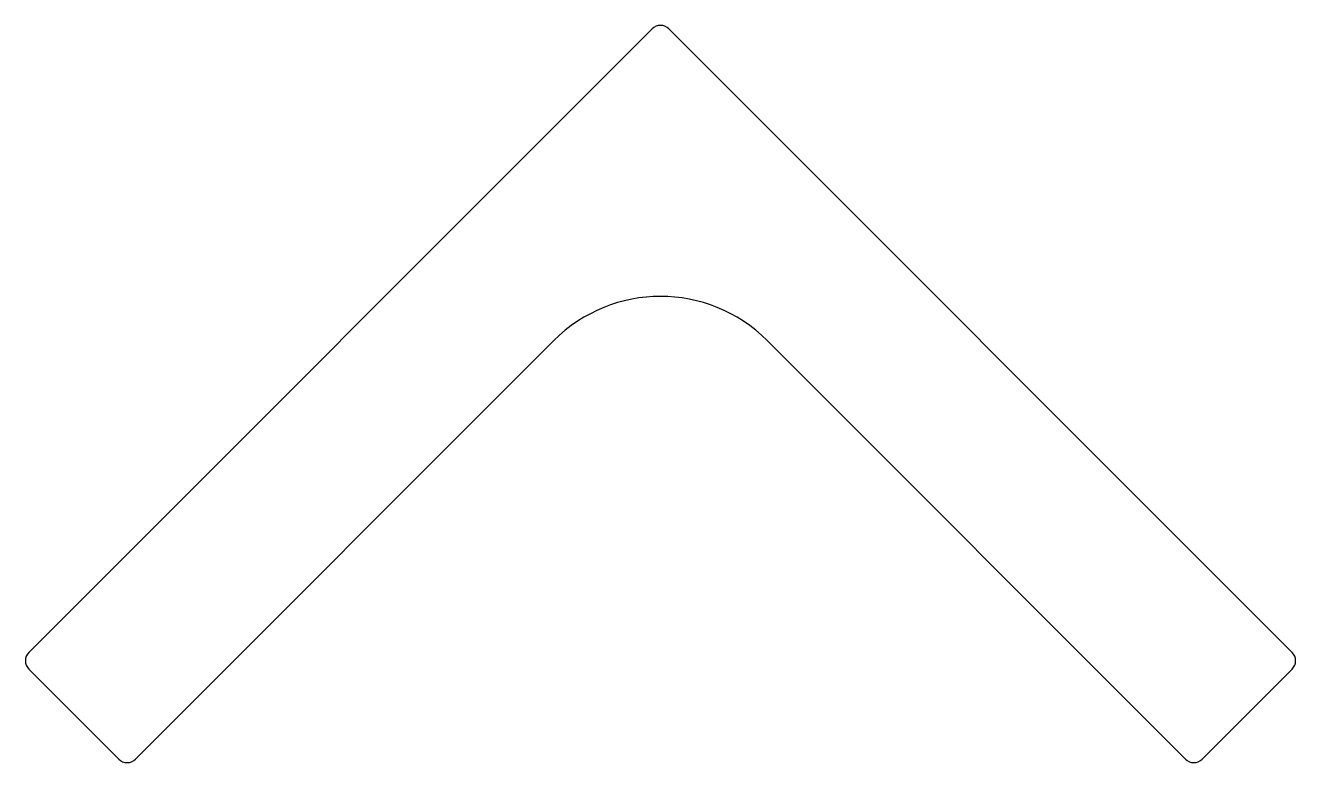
# Model space of a CAD drawing. Extents: x -13.4 to 13.4, y 4.7 to 20.2.
import ezdxf

# ---------------------------------------------------------------- set-up
doc = ezdxf.new("R2010")
doc.units = 0
doc.layers.get('0').update_dxf_attribs({"linetype": 'CONTINUOUS'})

msp = doc.modelspace()

# ---------------------------------------------------------------- linework, layer by layer
for p, q in [((-0.193, 20.172), (-13.31, 7.056)), ((13.277, 7.056), (0.16, 20.172)), ((-11.065, 4.81), (-2.261, 13.614)), ((2.229, 13.614), (11.032, 4.81)), ((-13.31, 6.702), (-11.418, 4.81)), ((11.386, 4.81), (13.277, 6.702))]:
    msp.add_line(p, q)
for centre, radius, start, end in [((-0.016, 19.996), 0.25, 45, 135), ((-0.016, 11.369), 3.175, 45, 135), ((-13.133, 6.879), 0.25, 135, 225), ((13.101, 6.879), 0.25, 315, 45), ((-11.242, 4.987), 0.25, 225, 315), ((11.209, 4.987), 0.25, 225, 315)]:
    msp.add_arc(centre, radius, start, end)

doc.saveas('drawing.dxf')
